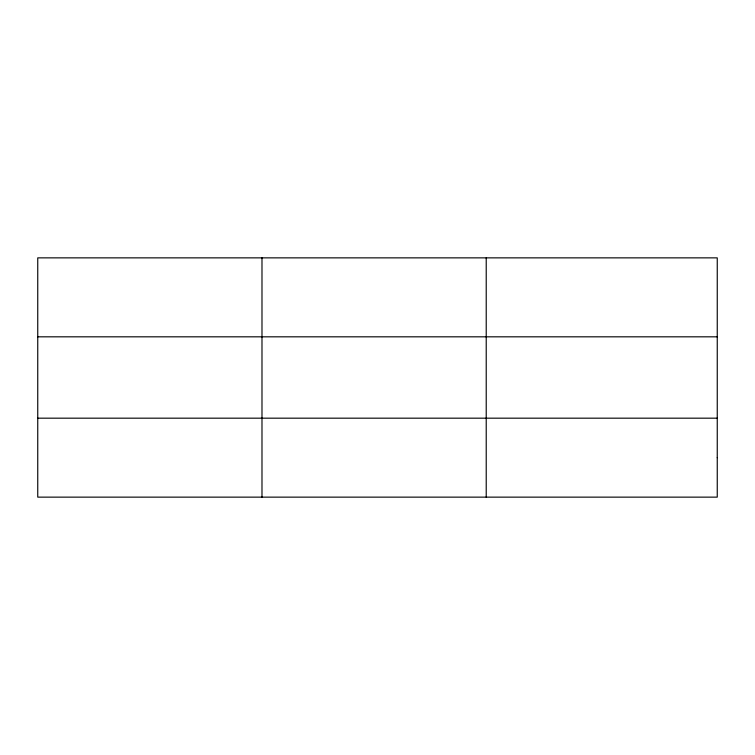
<?xml version="1.0" encoding="UTF-8"?>
<svg xmlns="http://www.w3.org/2000/svg" width="755" height="755" viewBox="0 0 755 755"><rect width="100%" height="100%" fill="white"/><g stroke="black" fill="none" stroke-linecap="round" stroke-linejoin="round"><path stroke-width="1.13" d="M261.985 257.861L261.985 497.139M486.22 257.861L486.22 497.139M37.75 336.824L717.25 336.824M37.75 418.176L717.25 418.176M717.25 457.662L717.25 497.139L37.75 497.139L37.75 257.861L717.25 257.861L717.25 457.662"/></g></svg>
